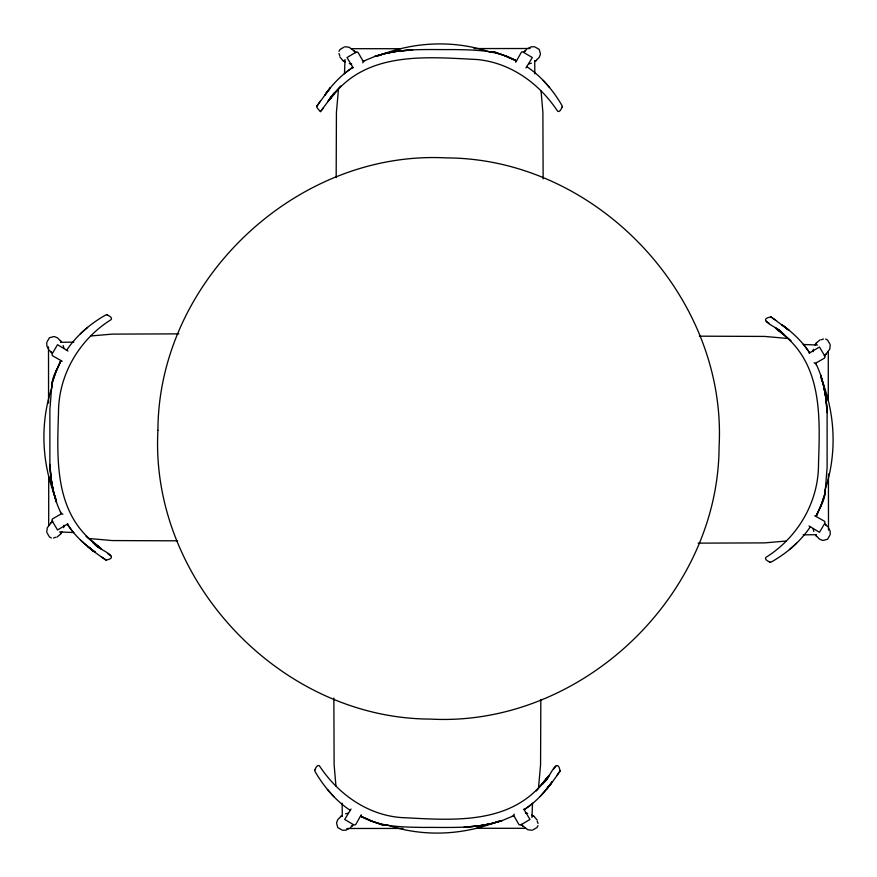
<?xml version="1.0" encoding="UTF-8"?>
<svg xmlns="http://www.w3.org/2000/svg" width="877" height="877" viewBox="0 0 877 877"><rect width="100%" height="100%" fill="white"/><g stroke="black" fill="none" stroke-linecap="round" stroke-linejoin="round"><path stroke-width="1.32" d="M48.695 525.455L48.717 476.167M60.699 514.525L60.699 512.069M816.301 364.931L816.301 362.475M828.305 351.545L828.283 400.833M48.509 346.864L48.564 403.014M828.491 530.136L828.436 473.986M46.744 532.153L47.248 527.811L51.754 521.968M830.256 344.847L829.752 349.189L825.246 355.032M63.988 525.323L63.626 527.702M813.012 351.677L813.374 349.298M338.434 89.662L336.428 112.3L336.176 177.614M538.566 787.338L540.572 764.7L540.824 699.386M316.926 106.084L316.882 107.465L320.379 111.785L334.258 93.094L340.638 86.023M560.074 770.916C556.917 754.275 548.377 781.725 543.576 782.503M52.127 386.669C39.849 422.813 41.548 463.144 55.821 498.465M824.873 490.331C837.151 454.187 835.452 413.856 821.179 378.535M47.172 341.657L49.43 337.755L53.53 336.658M540.429 54.33L539.125 57.52L535.299 61.204M336.571 822.67L337.875 819.48L341.701 815.796M829.828 535.343L827.57 539.245L823.47 540.342M345.045 59.515L344.464 73.821M531.955 817.485L532.536 803.179M60.82 360.535L56.029 371.585L60.919 360.502C57.882 368.91 51.348 376.957 52.061 386.242L51.973 383.49L56.446 370.149L51.973 383.49L49.879 409.691L49.879 464.339L51.03 478.36L53.552 492.129L51.03 478.36L49.879 464.339C50.581 481.056 53.541 497.818 60.919 512.968M816.18 516.465L820.971 505.415L816.081 516.498C819.118 508.09 825.652 500.043 824.939 490.758L825.027 493.51L820.554 506.851L825.027 493.51L827.121 467.309L827.121 412.661L825.97 398.64L823.448 384.871L825.97 398.64L827.121 412.661C826.419 395.944 823.459 379.182 816.081 364.032M332.92 95.253L327.91 101.579L339.355 88.171C374.885 51.6 430.158 57.235 476.496 59.483C509.712 62.3 538.478 82.789 556.742 109.921C558.835 114.492 561.96 108.43 562.267 105.996C553.332 90.561 541.548 76.398 526.573 66.509M544.08 781.747L549.09 775.421L537.645 788.829C502.115 825.4 446.842 819.765 400.504 817.517C367.288 814.7 338.522 794.211 320.258 767.079C318.165 762.508 315.04 768.57 314.733 771.004C323.668 786.439 335.452 800.602 350.427 810.491M339.004 51.348L340.068 49.43L343.959 47.172M537.996 825.652L536.932 827.57L533.041 829.828M56.884 537.163L60.491 534.203L61.861 531.725M815.139 345.275L816.509 342.797L820.116 339.837M317.244 105.569L330.508 87.536L324.665 95.264L329.599 89.114M559.756 771.431C550 785.945 539.015 800.12 524.128 809.701L532.251 803.836M60.491 534.203L61.204 532.975M815.796 344.025L816.509 342.797M561.675 107.783L562.113 107.049M314.887 769.951L315.325 769.217M316.74 106.402L320.193 101.304M560.26 770.598L556.807 775.696M67.858 523.821L57.531 529.982L51.831 520.324L52.477 518.921L61.818 513.527L62.87 514.262M809.142 353.179L819.469 347.018L825.169 356.676L824.523 358.079L815.182 363.473L814.13 362.738M66.509 350.427C76.518 335.485 90.671 323.317 106.336 314.668C109.307 315.654 114.58 318.559 109.296 320.785C78.382 340.901 58.342 375.794 58.496 412.957C57.158 455.514 54.429 505.612 88.171 537.645L101.579 549.09L94.497 543.576C95.231 548.432 122.747 556.895 106.084 560.074M810.491 526.573C800.482 541.515 786.329 553.683 770.664 562.332C767.693 561.346 762.42 558.441 767.704 556.215C798.618 536.099 818.658 501.205 818.504 464.043C819.842 421.486 822.571 371.388 788.829 339.355L775.421 327.91L782.503 333.424M321.234 110.743L323.394 107.827M555.766 766.257L553.606 769.173M329.675 98.871L328.82 100M547.325 778.129L548.18 777M328.415 100.844L333.348 94.672M548.585 776.156L536.362 790.977M330.3 98.114L333.26 94.332M543.74 782.668L546.7 778.886M333.227 94.376L329.346 99.309L334.181 93.192M543.773 782.624L547.654 777.691L542.819 783.808M325.597 93.751C333.249 83.622 342.14 74.293 352.828 67.343L344.782 73.153M551.403 783.249L540.122 796.524M547.325 788.072L552.335 781.736L547.401 787.886M546.492 789.464L551.852 782.339M330.443 97.906L334.258 93.094M542.742 783.906L546.557 779.094M524.161 51.995L526.518 49.463M350.482 827.537L352.839 825.005M524.282 51.754L525.356 50.548M351.644 826.452L352.718 825.246M87.568 327.428L80.41 333.753M796.59 543.247L789.432 549.572M50.548 523.043L52.73 521.245M824.27 355.755L826.452 353.957M525.959 67.978L532.306 57.531L523.196 52.138L522.232 51.71L521.234 52.477L515.72 62.234M351.041 809.022L344.694 819.469L353.804 824.862L355.58 824.775L361.28 814.766M362.738 62.87L363.473 61.818L358.079 52.477L356.676 51.831L347.018 57.531L353.179 67.858M514.262 814.13L513.527 815.182L518.921 824.523L520.324 825.169L529.982 819.469L523.821 809.142M527.647 48.63L531.067 46.854L534.466 46.744M534.86 61.401L536.516 60.48M340.484 816.52L342.14 815.599M349.353 828.37L345.933 830.146L342.534 830.256M364.032 60.919L375.071 56.347C400.329 47.72 427.373 49.879 453.617 49.561C474.994 49.978 497.434 49.912 516.498 60.919L505.415 56.029L516.465 60.82M512.968 816.081L501.929 820.653C476.671 829.28 449.627 827.121 423.383 827.439C402.006 827.022 379.566 827.088 360.502 816.081L371.585 820.971L360.535 816.18M53.541 538.029L55.679 537.228M821.321 339.772L823.459 338.971M378.535 55.821C413.856 41.548 454.187 39.849 490.331 52.127M498.465 821.179C463.144 835.452 422.813 837.151 386.669 824.873M531.451 63.166L528.699 63.911M345.549 813.834L348.301 813.089M91.011 335.946L112.3 334.115L178.908 333.863M785.989 541.054L764.7 542.885L698.092 543.137M60.666 342.293L73.821 342.151M816.334 534.707L803.179 534.849M62.234 361.28L52.225 355.58L52.138 353.804L57.531 344.694L67.978 351.041M814.766 515.72L824.775 521.42L824.862 523.196L819.469 532.306L809.022 525.959M473.986 48.564L530.136 48.509M403.014 828.436L346.864 828.491M400.833 48.717L351.545 48.695M699.386 336.176L764.7 336.428L787.338 338.434M803.179 344.464L817.485 345.045M73.821 532.536L59.515 531.955M177.614 540.824L112.3 540.572L89.662 538.566M476.167 828.283L525.455 828.305M362.475 60.699L364.931 60.699M512.069 816.301L514.525 816.301M344.847 46.744L349.189 47.248L355.032 51.754M532.153 830.256L527.811 829.752L521.968 825.246M351.677 63.988L349.298 63.626M525.323 813.012L527.702 813.374M770.916 316.926C754.165 319.952 782.098 328.919 781.747 332.92M535.343 47.172L539.245 49.43L540.342 53.53M822.67 540.429L819.48 539.125L815.796 535.299M54.33 336.571L57.52 337.875L61.204 341.701M341.657 829.828L337.755 827.57L336.658 823.47M825.652 339.004L827.57 340.068L829.828 343.959M51.348 537.996L49.43 536.932L47.172 533.041M339.837 56.884L342.797 60.491L345.275 61.861M531.725 815.139L534.203 816.509L537.163 820.116M771.431 317.244L789.464 330.508M105.569 559.756C91.055 550 76.88 539.015 67.299 524.128L73.164 532.251M342.797 60.491L344.025 61.204M532.975 815.796L534.203 816.509M769.217 561.675L769.951 562.113M107.049 314.887L107.783 315.325M770.598 316.74L775.696 320.193M106.402 560.26L101.304 556.807M766.257 321.234L769.173 323.394M110.743 555.766L107.827 553.606M778.129 329.675L777 328.82M98.871 547.325L100 548.18M787.886 329.599L781.736 324.665L788.072 329.675M776.156 328.415L782.328 333.348M100.438 548.278L94.672 543.652L100.844 548.585M782.624 333.227L777.691 329.346L783.808 334.181M778.886 330.3L782.668 333.26M94.332 543.74L98.114 546.7M94.376 543.773L99.309 547.654L86.023 536.362M783.249 325.597C793.389 333.26 802.729 342.162 809.701 352.872L803.836 344.749M93.192 542.819L99.309 547.654M87.536 546.492L93.751 551.403L80.476 540.122M779.094 330.443L790.977 340.638M93.094 542.742L97.906 546.557M89.114 547.401L95.264 552.335L88.928 547.325L94.661 551.852M825.005 524.161L827.537 526.518M49.463 350.482L51.995 352.839M825.246 524.282L826.452 525.356M50.548 351.644L51.754 352.718M549.572 87.568L543.247 80.41M327.428 789.432L333.753 796.59M353.957 50.548L355.755 52.73M521.245 824.27L523.043 826.452M828.37 527.647L830.146 531.067L830.256 534.466M815.599 534.86L816.52 536.516M60.48 340.484L61.401 342.14M48.63 349.353L46.854 345.933L46.744 342.534M338.971 53.541L339.772 55.679M537.228 821.321L538.029 823.459M813.834 531.451L813.089 528.699M63.166 345.549L63.911 348.301M541.054 91.011L542.885 112.3L543.137 178.908M335.946 785.989L334.115 764.7L333.863 698.092M534.707 60.666L534.849 73.821M342.293 816.334L342.151 803.179M157.915 430.333C149.726 580.157 280.289 718.548 430.333 719.085C580.157 727.274 718.548 596.711 719.085 446.667C727.274 296.843 596.711 158.452 446.667 157.915C296.843 149.726 158.452 280.289 157.915 430.333M386.286 53.135L374.764 56.468L386.932 52.971L386.286 53.135M502.236 820.532L490.068 824.029L502.236 820.532M396.525 51.348L384.871 53.552L398.64 51.03L412.661 49.879L396.525 51.348M492.129 823.448L478.36 825.97L464.339 827.121L478.36 825.97L492.129 823.448M494.475 51.864L490.758 52.061L493.51 51.973L506.851 56.446L494.475 51.864M386.242 824.939L382.525 825.136L370.149 820.554L383.49 825.027L386.242 824.939M820.653 375.071L824.029 386.932L820.653 375.071M56.468 502.236L52.971 490.068L56.468 502.236"/></g></svg>
